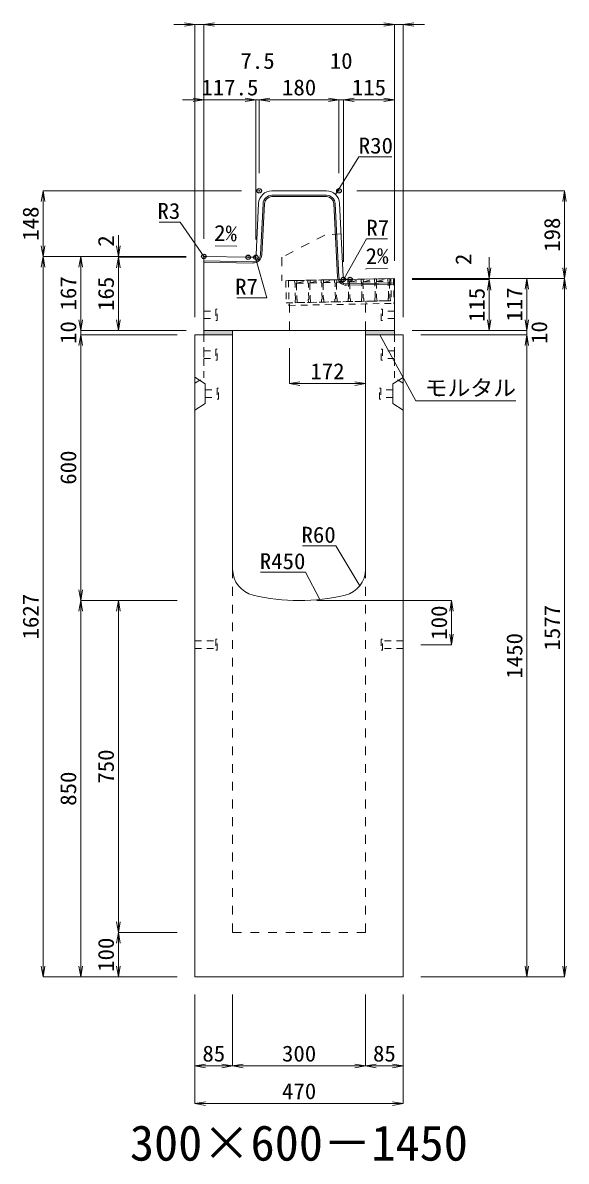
# Model space of a CAD drawing. Units: millimetres at full size. Extents: x -22536 to 51867, y -19720 to 38340.
# Drawn here: x 13776 to 15003, y 3234 to 5805 of the extents above; entities that cross this region are included whole.
import ezdxf
from ezdxf.enums import TextEntityAlignment as Align

# ---------------------------------------------------------------- set-up
doc = ezdxf.new("R2010")
doc.units = ezdxf.units.MM
doc.header["$LTSCALE"] = 20
doc.header["$PDMODE"] = 32
doc.header["$PDSIZE"] = 10
doc.linetypes.add('USER1', pattern=[2, 1, -1])
doc.linetypes.add('USER2', pattern=[1.35, 0.75, -0.6])
for name, color, linetype, lineweight in [('インサート', 3, 'USER2', 9), ('グレーチング', 7, 'USER2', 5), ('モルタル', 7, 'Continuous', 9), ('受枠', 3, 'USER2', 9), ('寸法線', 7, 'Continuous', 13), ('引出線', 4, 'Continuous', 13), ('本体', 2, 'Continuous', 13), ('目地', 132, 'Continuous', 5)]:
    doc.layers.add(name, color=color, linetype=linetype, lineweight=lineweight)
doc.layers.add('作業エリア', color=11, linetype='Continuous')
doc.layers.add('文字', color=7, linetype='Continuous')
doc.styles.add('ＭＳ 明朝', font='')
doc.styles.get('ＭＳ 明朝').set_extended_font_data('MS Mincho')

# ---------------------------------------------------------------- blocks, each defined once
blk = doc.blocks.new('open_arrow')
at = {"color": 0, "linetype": 'Continuous', "lineweight": -2}
blk.add_lwpolyline([(7.5, 1.25), (0, 0), (7.5, -1.25)], dxfattribs=at)

msp = doc.modelspace()

# ---------------------------------------------------------------- hatches: boundary and pattern name
at = {"layer": 'モルタル'}
for points in [[(14250, 5100), (14250, 5110), (14185, 5110), (14185, 5100)], [(14615, 5100), (14615, 5110), (14550, 5110), (14550, 5100)]]:
    msp.add_hatch(color=256, dxfattribs=at).paths.add_polyline_path(points)

# ---------------------------------------------------------------- linework, layer by layer
at = {"layer": 'インサート'}
for p, q in [((14185, 5153.5), (14212, 5153.5)), ((14185, 5153.5), (14185, 5136.5)), ((14215, 5157.5), (14212, 5157.5)), ((14212, 5157.5), (14212, 5132.5)), ((14215, 5132.5), (14215, 5157.5)), ((14585, 5157.5), (14588, 5157.5)), ((14585, 5132.5), (14585, 5157.5)), ((14588, 5157.5), (14588, 5132.5)), ((14615, 5153.5), (14588, 5153.5)), ((14615, 5153.5), (14615, 5136.5)), ((14185, 5136.5), (14212, 5136.5)), ((14212, 5132.5), (14215, 5132.5)), ((14588, 5132.5), (14585, 5132.5)), ((14615, 5136.5), (14588, 5136.5)), ((14215, 5067.5), (14212, 5067.5)), ((14212, 5067.5), (14212, 5042.5)), ((14215, 5042.5), (14215, 5067.5)), ((14585, 5067.5), (14588, 5067.5)), ((14585, 5042.5), (14585, 5067.5)), ((14588, 5067.5), (14588, 5042.5)), ((14185, 5063.5), (14212, 5063.5)), ((14185, 5063.5), (14185, 5046.5)), ((14185, 5046.5), (14212, 5046.5)), ((14212, 5042.5), (14215, 5042.5)), ((14588, 5042.5), (14585, 5042.5)), ((14615, 5063.5), (14588, 5063.5)), ((14615, 5046.5), (14588, 5046.5)), ((14615, 5063.5), (14615, 5046.5)), ((14188.2, 4975.5), (14215.2, 4975.5)), ((14188.2, 4975.5), (14188.2, 4958.5)), ((14218.2, 4979.5), (14215.2, 4979.5)), ((14215.2, 4979.5), (14215.2, 4954.5)), ((14218.2, 4954.5), (14218.2, 4979.5)), ((14581.8, 4979.5), (14584.8, 4979.5)), ((14581.8, 4954.5), (14581.8, 4979.5)), ((14584.8, 4979.5), (14584.8, 4954.5)), ((14611.8, 4975.5), (14584.8, 4975.5)), ((14611.8, 4975.5), (14611.8, 4958.5)), ((14188.2, 4958.5), (14215.2, 4958.5)), ((14215.2, 4954.5), (14218.2, 4954.5)), ((14584.8, 4954.5), (14581.8, 4954.5)), ((14611.8, 4958.5), (14584.8, 4958.5)), ((14165, 4408.5), (14212, 4408.5)), ((14165, 4408.5), (14165, 4391.5)), ((14215, 4412.5), (14212, 4412.5)), ((14212, 4412.5), (14212, 4387.5)), ((14215, 4387.5), (14215, 4412.5)), ((14588, 4412.5), (14585, 4412.5)), ((14585, 4412.5), (14585, 4387.5)), ((14588, 4387.5), (14588, 4412.5)), ((14635, 4408.5), (14588, 4408.5)), ((14635, 4391.5), (14635, 4408.5)), ((14165, 4391.5), (14212, 4391.5)), ((14212, 4387.5), (14215, 4387.5)), ((14585, 4387.5), (14588, 4387.5)), ((14635, 4391.5), (14588, 4391.5))]:
    msp.add_line(p, q, dxfattribs=at)
at = {"layer": 'グレーチング'}
for p, q in [((14389.92, 5222.5), (14604.88, 5226.8)), ((14395.04, 5216.6), (14419.92, 5223.1)), ((14425.04, 5217.2), (14449.91, 5223.7)), ((14455.03, 5217.8), (14479.91, 5224.3)), ((14485.03, 5218.4), (14509.9, 5224.9)), ((14515.02, 5219), (14539.89, 5225.5)), ((14515.02, 5219), (14540.01, 5219.5)), ((14545.01, 5219.6), (14569.89, 5226.1)), ((14545.01, 5219.6), (14570.01, 5220.1)), ((14575.01, 5220.2), (14599.88, 5226.7)), ((14575.01, 5220.2), (14600, 5220.7)), ((14395.04, 5216.6), (14420.04, 5217.1)), ((14425.04, 5217.2), (14450.03, 5217.7)), ((14455.03, 5217.8), (14480.03, 5218.3)), ((14485.03, 5218.4), (14510.02, 5218.9)), ((14390.92, 5172.51), (14605.88, 5176.81))]:
    msp.add_line(p, q, dxfattribs=at)
for points in [[(14389.92, 5222.5), (14394.92, 5222.6), (14395.04, 5216.6), (14394.06, 5215.58), (14394.78, 5179.59), (14395.8, 5178.61), (14395.92, 5172.61), (14390.92, 5172.51), (14390.8, 5178.51), (14391.78, 5179.53), (14391.06, 5215.52), (14390.04, 5216.5)], [(14419.92, 5223.1), (14424.92, 5223.2), (14425.04, 5217.2), (14424.06, 5216.18), (14424.78, 5180.19), (14425.8, 5179.21), (14425.92, 5173.21), (14420.92, 5173.11), (14420.8, 5179.11), (14421.78, 5180.13), (14421.06, 5216.12), (14420.04, 5217.1)], [(14449.91, 5223.7), (14454.91, 5223.8), (14455.03, 5217.8), (14454.05, 5216.78), (14454.77, 5180.79), (14455.79, 5179.81), (14455.91, 5173.81), (14450.91, 5173.71), (14450.79, 5179.71), (14451.77, 5180.73), (14451.05, 5216.72), (14450.03, 5217.7)], [(14479.91, 5224.3), (14484.91, 5224.4), (14485.03, 5218.4), (14484.05, 5217.38), (14484.77, 5181.39), (14485.79, 5180.41), (14485.91, 5174.41), (14480.91, 5174.31), (14480.79, 5180.31), (14481.77, 5181.33), (14481.05, 5217.32), (14480.03, 5218.3)], [(14509.9, 5224.9), (14514.9, 5225), (14515.02, 5219), (14514.04, 5217.98), (14514.76, 5181.99), (14515.78, 5181.01), (14515.9, 5175.01), (14510.9, 5174.91), (14510.78, 5180.91), (14511.76, 5181.93), (14511.04, 5217.92), (14510.02, 5218.9)], [(14539.89, 5225.5), (14544.89, 5225.6), (14545.01, 5219.6), (14544.03, 5218.58), (14544.75, 5182.59), (14545.77, 5181.61), (14545.89, 5175.61), (14540.89, 5175.51), (14540.77, 5181.51), (14541.75, 5182.53), (14541.03, 5218.52), (14540.01, 5219.5)], [(14569.89, 5226.1), (14574.89, 5226.2), (14575.01, 5220.2), (14574.03, 5219.18), (14574.75, 5183.19), (14575.77, 5182.21), (14575.89, 5176.21), (14570.89, 5176.11), (14570.77, 5182.11), (14571.75, 5183.13), (14571.03, 5219.12), (14570.01, 5220.1)], [(14599.88, 5226.7), (14604.88, 5226.8), (14605, 5220.8), (14604.02, 5219.78), (14604.74, 5183.79), (14605.76, 5182.81), (14605.88, 5176.81), (14600.88, 5176.71), (14600.76, 5182.71), (14601.74, 5183.73), (14601.02, 5219.72), (14600, 5220.7)]]:
    msp.add_lwpolyline(points, close=True, dxfattribs=at)
at = {"layer": 'モルタル'}
for points in [[(14185, 5110), (14250, 5110), (14250, 5100), (14185, 5100)], [(14550, 5110), (14615, 5110), (14615, 5100), (14550, 5100)]]:
    msp.add_lwpolyline(points, close=True, dxfattribs=at)
at = {"layer": '作業エリア'}
for p in [(14310, 5425), (14490, 5425), (14185, 5277), (14285, 5275), (14302.5, 5275), (14500, 5225), (14515, 5225)]:
    msp.add_point(p, dxfattribs=at)
at = {"layer": '受枠'}
for p, q in [((14369.93, 5222.1), (14612.88, 5226.96)), ((14369.93, 5222.1), (14370.93, 5172.11)), ((14375.93, 5222.22), (14377.05, 5166.23)), ((14606.88, 5226.84), (14607.88, 5176.85)), ((14612.88, 5226.96), (14614, 5170.97)), ((14370.93, 5172.11), (14607.88, 5176.85)), ((14377.05, 5166.23), (14614, 5170.97)), ((14550.89, 5175.71), (14551.01, 5169.71))]:
    msp.add_line(p, q, dxfattribs=at)
at = {"layer": '寸法線'}
for p, q in [((14233, 5800.58), (14117, 5800.58)), ((14165, 5140), (14165, 5800.58)), ((14185, 5800.58), (14615, 5800.58)), ((14185, 5317), (14185, 5800.58)), ((14185, 5317), (14185, 5800.58)), ((14567, 5800.58), (14683, 5800.58)), ((14615, 5267), (14615, 5800.58)), ((14615, 5267), (14615, 5800.58)), ((14635, 5140), (14635, 5800.58)), ((14137, 5630.58), (14302.5, 5630.58)), ((14185, 5317), (14185, 5630.58)), ((14254.5, 5630.58), (14358, 5630.58)), ((14302.5, 5315), (14302.5, 5630.58)), ((14302.5, 5315), (14302.5, 5630.58)), ((14310, 5465), (14310, 5630.58)), ((14310, 5630.58), (14490, 5630.58)), ((14310, 5465), (14310, 5630.58)), ((14442, 5630.58), (14548, 5630.58)), ((14490, 5465), (14490, 5630.58)), ((14490, 5465), (14490, 5630.58)), ((14500, 5265), (14500, 5630.58)), ((14500, 5630.58), (14615, 5630.58)), ((14500, 5265), (14500, 5630.58)), ((14615, 5267), (14615, 5630.58)), ((13822.06, 5425), (13822.06, 5277)), ((14270, 5425), (13822.06, 5425)), ((14530, 5425), (14998.78, 5425)), ((14998.78, 5425), (14998.78, 5227)), ((13992.06, 5325), (13992.06, 5227)), ((14145, 5277), (13822.06, 5277)), ((13822.06, 3650), (13822.06, 5277)), ((14145, 5277), (13822.06, 5277)), ((13907.06, 5277), (13907.06, 5110)), ((14145, 5277), (13907.06, 5277)), ((14145, 5277), (13992.06, 5277)), ((14145, 5275), (13992.06, 5275)), ((13992.06, 5275), (13992.06, 5110)), ((14145, 5275), (13992.06, 5275)), ((14828.78, 5275), (14828.78, 5177)), ((14655, 5227), (14828.78, 5227)), ((14655, 5227), (14913.78, 5227)), ((14655, 5227), (14998.78, 5227)), ((14655, 5227), (14998.78, 5227)), ((14655, 5225), (14828.78, 5225)), ((14655, 5225), (14828.78, 5225)), ((14828.78, 5225), (14828.78, 5110)), ((14913.78, 5227), (14913.78, 5110)), ((14998.78, 5227), (14998.78, 3650)), ((13907.06, 5158), (13907.06, 5052)), ((14913.78, 5158), (14913.78, 5052)), ((14145, 5110), (13907.06, 5110)), ((14145, 5110), (13907.06, 5110)), ((14125, 5100), (13907.06, 5100)), ((13907.06, 5100), (13907.06, 4500)), ((14125, 5100), (13907.06, 5100)), ((14145, 5110), (13992.06, 5110)), ((14655, 5110), (14828.78, 5110)), ((14655, 5110), (14913.78, 5110)), ((14655, 5110), (14913.78, 5110)), ((14675, 5100), (14913.78, 5100)), ((14675, 5100), (14913.78, 5100)), ((14913.78, 5100), (14913.78, 3650)), ((14378, 5070), (14378, 4989.77)), ((14378, 4989.77), (14550, 4989.77)), ((14125, 4500), (13907.06, 4500)), ((13907.06, 3650), (13907.06, 4500)), ((14125, 4500), (13907.06, 4500)), ((13992.06, 4500), (13992.06, 3750)), ((14125, 4500), (13992.06, 4500)), ((14440, 4500), (14743.78, 4500)), ((14743.78, 4500), (14743.78, 4400)), ((14675, 4400), (14743.78, 4400)), ((14125, 3750), (13992.06, 3750)), ((13992.06, 3750), (13992.06, 3650)), ((14125, 3750), (13992.06, 3750)), ((14125, 3650), (13822.06, 3650)), ((14125, 3650), (13907.06, 3650)), ((14125, 3650), (13992.06, 3650)), ((14675, 3650), (14913.78, 3650)), ((14675, 3650), (14998.78, 3650)), ((14165, 3610), (14165, 3448.84)), ((14165, 3610), (14165, 3363.84)), ((14250, 3610), (14250, 3448.84)), ((14250, 3610), (14250, 3448.84)), ((14550, 3610), (14550, 3448.84)), ((14550, 3610), (14550, 3448.84)), ((14635, 3610), (14635, 3448.84)), ((14635, 3610), (14635, 3363.84)), ((14165, 3448.84), (14250, 3448.84)), ((14250, 3448.84), (14550, 3448.84)), ((14550, 3448.84), (14635, 3448.84)), ((14165, 3363.84), (14635, 3363.84))]:
    msp.add_line(p, q, dxfattribs=at)
at = {"layer": '引出線'}
for points in [[(14482.14, 5416.74), (14534.6, 5502.07), (14609.27, 5502.07)], [(14185.9, 5276.08), (14131.83, 5354.5), (14084.11, 5354.5)], [(14259.18, 5300.18), (14210.44, 5301.15), (14259.18, 5300.18)], [(14501.83, 5226.93), (14551.86, 5316.53), (14599.79, 5316.53)], [(14300.67, 5276.93), (14327.18, 5183.56), (14259.25, 5183.56)], [(14550.86, 5248.59), (14599.57, 5249.56), (14550.83, 5248.59)], [(14582.5, 5100), (14663.13, 4950.97), (14889.05, 4950.97)], [(14537.07, 4533.32), (14482.66, 4623.21), (14407.98, 4623.21)], [(14446.44, 4502.4), (14414.22, 4563.55), (14313.21, 4563.55)]]:
    msp.add_lwpolyline(points, dxfattribs=at)
at = {"layer": '本体'}
for p, q in [((14338.54, 5425), (14461.46, 5425)), ((14302.83, 5281.65), (14308.57, 5396.5)), ((14499.67, 5231.65), (14491.43, 5396.5)), ((14185, 5110), (14185, 5273.94)), ((14188.06, 5276.94), (14285, 5275)), ((14285, 5275), (14295.84, 5275)), ((14515, 5225), (14506.66, 5225)), ((14615, 5227), (14515, 5225)), ((14615, 5110), (14615, 5227)), ((14165, 5100), (14165, 3650)), ((14165, 5100), (14250, 5100)), ((14185, 5110), (14615, 5110)), ((14250, 5100), (14250, 4570.53)), ((14550, 5100), (14635, 5100)), ((14550, 5100), (14550, 4570.53)), ((14635, 5100), (14635, 3650)), ((14165, 3650), (14635, 3650))]:
    msp.add_line(p, q, dxfattribs=at)
at = {"layer": '本体', "linetype": 'USER1'}
for p, q in [((14458, 5325), (14361, 5275)), ((14494.85, 5328), (14458, 5325)), ((14361, 5275), (14361, 5221.92)), ((14515, 5225), (14361, 5221.92)), ((14378, 5110), (14378, 5172.25)), ((14550, 5110), (14550, 5175.69))]:
    msp.add_line(p, q, dxfattribs=at)
at = {"layer": '本体', "linetype": 'USER2', "lineweight": 9}
for p, q in [((14185, 5003), (14185, 5100)), ((14615, 5003), (14615, 5100)), ((14165, 4990.5), (14185, 5003)), ((14635, 4990.5), (14615, 5003))]:
    msp.add_line(p, q, dxfattribs=at)
at = {"layer": '本体', "lineweight": 9}
for p, q in [((14165, 5004), (14188.2, 4989.5)), ((14188.2, 4989.5), (14188.2, 4944.5)), ((14634.58, 5003.74), (14611.8, 4989.5)), ((14611.8, 4989.5), (14611.8, 4944.5)), ((14188.2, 4944.5), (14165, 4930)), ((14611.8, 4944.5), (14635, 4930))]:
    msp.add_line(p, q, dxfattribs=at)
at = {"layer": '本体', "linetype": 'USER1', "lineweight": 15}
for p, q in [((14250, 4570.53), (14250, 3750)), ((14550, 4570.53), (14550, 3750)), ((14250, 3750), (14550, 3750))]:
    msp.add_line(p, q, dxfattribs=at)
at = {"layer": '本体'}
for centre, radius, start, end in [((14338.54, 5395), 30, 90, 177.13759), ((14461.46, 5395), 30, 2.86241, 90), ((14188, 5273.94), 3, 88.85424, 180), ((14295.84, 5282), 7, 270, 357.13759), ((14506.66, 5232), 7, 182.86241, 270), ((14310, 4570.53), 60, 180, 256.65764), ((14490, 4570.53), 60, 283.34236, 0), ((14400, 4950), 450, 256.65764, 283.34236)]:
    msp.add_arc(centre, radius, start, end, dxfattribs=at)
at = {"layer": '目地'}
for p, q in [((14338.54, 5415), (14461.46, 5415)), ((14338.54, 5412), (14461.46, 5412)), ((14312.81, 5280.94), (14318.56, 5396)), ((14315.81, 5280.79), (14321.56, 5395.85)), ((14478.44, 5395.85), (14486.69, 5230.84)), ((14481.44, 5396), (14489.69, 5230.99)), ((14185, 5267), (14295.49, 5264.79)), ((14185, 5264), (14295.43, 5261.79)), ((14507.01, 5214.84), (14615, 5217)), ((14507.07, 5211.84), (14615, 5214))]:
    msp.add_line(p, q, dxfattribs=at)
for centre, radius, start, end in [((14338.54, 5395), 20, 90, 177.13759), ((14338.54, 5395), 17, 90, 177.13759), ((14461.46, 5395), 20, 2.86241, 90), ((14461.46, 5395), 17, 2.86241, 90), ((14295.83, 5281.78), 20, 268.85424, 357.13759), ((14295.83, 5281.78), 17, 268.85424, 357.13759), ((14506.67, 5231.83), 20, 182.86241, 271.14576), ((14506.67, 5231.83), 17, 182.86241, 271.14576)]:
    msp.add_arc(centre, radius, start, end, dxfattribs=at)

# ---------------------------------------------------------------- block references
at = {"layer": '寸法線', "xscale": 3.2, "yscale": 3.2}
for p, rotation in [((14165, 5800.58), 180), ((14615, 5800.58), 180), ((14615, 5800.58), 180), ((14185, 5630.58), 180), ((14302.5, 5630.58), 180), ((14302.5, 5630.58), 180), ((14490, 5630.58), 180), ((14490, 5630.58), 180), ((14615, 5630.58), 180), ((13822.06, 5425), 270), ((14998.78, 5425), 270), ((13822.06, 5277), 90), ((13992.06, 5277), 90), ((13822.06, 5277), 270), ((13907.06, 5277), 270), ((13992.06, 5275), 270), ((13992.06, 5275), 270), ((14828.78, 5227), 90), ((14998.78, 5227), 90), ((14828.78, 5225), 270), ((14828.78, 5225), 270), ((14913.78, 5227), 270), ((14998.78, 5227), 270), ((13907.06, 5110), 90), ((13907.06, 5110), 90), ((13992.06, 5110), 90), ((14828.78, 5110), 90), ((14913.78, 5110), 90), ((14913.78, 5110), 90), ((13907.06, 5100), 270), ((13907.06, 5100), 270), ((14913.78, 5100), 270), ((14913.78, 5100), 270), ((14550, 4989.77), 180), ((13907.06, 4500), 90), ((13907.06, 4500), 270), ((13992.06, 4500), 270), ((14743.78, 4500), 270), ((14743.78, 4400), 90), ((13992.06, 3750), 90), ((13992.06, 3750), 270), ((13822.06, 3650), 90), ((13907.06, 3650), 90), ((13992.06, 3650), 90), ((14913.78, 3650), 90), ((14998.78, 3650), 90), ((14250, 3448.84), 180), ((14550, 3448.84), 180), ((14635, 3448.84), 180), ((14635, 3363.84), 180)]:
    msp.add_blockref('open_arrow', p, dxfattribs=dict(at, rotation=rotation))
for p in [(14185, 5800.58), (14185, 5800.58), (14635, 5800.58), (14310, 5630.58), (14310, 5630.58), (14500, 5630.58), (14500, 5630.58), (14378, 4989.77), (14165, 3448.84), (14250, 3448.84), (14550, 3448.84), (14165, 3363.84)]:
    msp.add_blockref('open_arrow', p, dxfattribs=at)
at = {"layer": '引出線', "xscale": 0.0533, "yscale": 0.0533}
for p, rotation in [((14482.14, 5416.74), 58.4), ((14259.18, 5300.18), 178.9), ((14185.9, 5276.08), 124.6), ((14300.67, 5276.93), 285.9), ((14550.86, 5248.59), 1.1), ((14501.83, 5226.93), 60.8), ((14582.5, 5100), 298.4), ((14537.07, 4533.32), 121.2), ((14446.44, 4502.4), 117.8)]:
    msp.add_blockref('open_arrow', p, dxfattribs=dict(at, rotation=rotation))

# ---------------------------------------------------------------- texts
at = {"layer": '寸法線', "style": 'ＭＳ 明朝', "width": 1.05}
for s, p in [('7.5', (14306.25, 5718.58)), ('10', (14495, 5718.58)), ('117.5', (14243.75, 5658.58)), ('180', (14400, 5658.58)), ('115', (14557.5, 5658.58)), ('172', (14464, 5017.77)), ('85', (14207.5, 3476.84)), ('300', (14400, 3476.84)), ('85', (14592.5, 3476.84)), ('470', (14400, 3391.84))]:
    msp.add_text(s, height=36.03, dxfattribs=at).set_placement(p, align=Align.MIDDLE_CENTER)
for s, p in [('148', (13794.06, 5351)), ('198', (14970.78, 5326)), ('2', (13964.06, 5311.82)), ('2', (14770.78, 5270.34)), ('167', (13879.06, 5193.5)), ('165', (13964.06, 5192.5)), ('115', (14800.78, 5167.5)), ('117', (14885.78, 5168.5)), ('10', (13879.06, 5105)), ('10', (14941.78, 5105)), ('600', (13879.06, 4800)), ('1627', (13794.06, 4463.5)), ('100', (14715.78, 4450)), ('1577', (14970.78, 4438.5)), ('1450', (14885.78, 4375)), ('750', (13964.06, 4125)), ('850', (13879.06, 4075)), ('100', (13964.06, 3700))]:
    msp.add_text(s, height=36.03, rotation=90, dxfattribs=at).set_placement(p, align=Align.MIDDLE_CENTER)
at = {"layer": '引出線', "style": 'ＭＳ 明朝', "width": 1.05}
for s, p in [('R30', (14534.6, 5545.27)), ('R7', (14551.86, 5359.73)), ('モルタル', (14683.13, 4998.08))]:
    msp.add_text(s, height=36.03, dxfattribs=at).set_placement(p, align=Align.TOP_LEFT)
for s, p in [('R3', (14131.83, 5397.7)), ('R7', (14307.18, 5226.76)), ('R60', (14482.66, 4666.41)), ('R450', (14414.22, 4606.75))]:
    msp.add_text(s, height=36.03, dxfattribs=at).set_placement(p, align=Align.TOP_RIGHT)
msp.add_text('2%', height=36.03, rotation=358.854, dxfattribs=at).set_placement((14260.12, 5347.07), align=Align.TOP_RIGHT)
msp.add_text('2%', height=36.03, rotation=1.146, dxfattribs=at).set_placement((14549.89, 5295.48), align=Align.TOP_LEFT)
at = {"layer": '文字', "style": 'ＭＳ 明朝'}
msp.add_text('300×600－1450', height=80.06, dxfattribs=at).set_placement((14399.52, 3275.03), align=Align.MIDDLE_CENTER)

doc.saveas('drawing.dxf')
